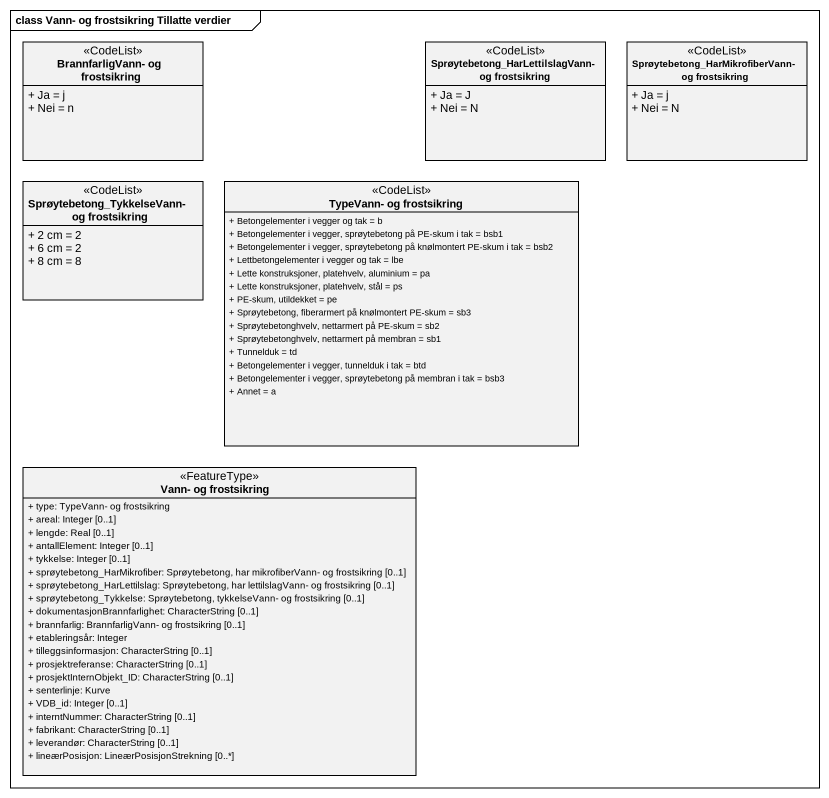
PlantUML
@startuml
mainframe class Vann- og frostsikring Tillatte verdier
hide circle
hide empty members
skinparam classAttributeIconSize 0
class "BrannfarligVann- og frostsikring" as BrannfarligVann_og <<CodeList>> {
  + Ja = j
  + Nei = n
}
class "Sprøytebetong_HarLettilslagVann- og frostsikring" as Sprøytebetong <<CodeList>> {
  + Ja = J
  + Nei = N
}
class "Sprøytebetong_HarMikrofiberVann- og frostsikring" as Sprøytebetong_2 <<CodeList>> {
  + Ja = j
  + Nei = N
}
class "Sprøytebetong_TykkelseVann- og frostsikring" as Sprøytebetong_TykkelseVann <<CodeList>> {
  + 2 cm = 2
  + 6 cm = 2
  + 8 cm = 8
}
class "TypeVann- og frostsikring" as TypeVann_og_frostsikring <<CodeList>> {
  + Betongelementer i vegger og tak = b
  + Betongelementer i vegger, sprøytebetong på PE-skum i tak = bsb1
  + Betongelementer i vegger, sprøytebetong på knølmontert PE-skum i tak = bsb2
  + Lettbetongelementer i vegger og tak = lbe
  + Lette konstruksjoner, platehvelv, aluminium = pa
  + Lette konstruksjoner, platehvelv, stål = ps
  + PE-skum, utildekket = pe
  + Sprøytebetong, fiberarmert på knølmontert PE-skum = sb3
  + Sprøytebetonghvelv, nettarmert på PE-skum = sb2
  + Sprøytebetonghvelv, nettarmert på membran = sb1
  + Tunnelduk = td
  + Betongelementer i vegger, tunnelduk i tak = btd
  + Betongelementer i vegger, sprøytebetong på membran i tak = bsb3
  + Annet = a
}
class "Vann- og frostsikring" as Vann_og_frostsikring <<FeatureType>> {
  + type: TypeVann- og frostsikring
  + areal: Integer [0..1]
  + lengde: Real [0..1]
  + antallElement: Integer [0..1]
  + tykkelse: Integer [0..1]
  + sprøytebetong_HarMikrofiber: Sprøytebetong, har mikrofiberVann- og frostsikring [0..1]
  + sprøytebetong_HarLettilslag: Sprøytebetong, har lettilslagVann- og frostsikring [0..1]
  + sprøytebetong_Tykkelse: Sprøytebetong, tykkelseVann- og frostsikring [0..1]
  + dokumentasjonBrannfarlighet: CharacterString [0..1]
  + brannfarlig: BrannfarligVann- og frostsikring [0..1]
  + etableringsår: Integer
  + tilleggsinformasjon: CharacterString [0..1]
  + prosjektreferanse: CharacterString [0..1]
  + prosjektInternObjekt_ID: CharacterString [0..1]
  + senterlinje: Kurve
  + VDB_id: Integer [0..1]
  + interntNummer: CharacterString [0..1]
  + fabrikant: CharacterString [0..1]
  + leverandør: CharacterString [0..1]
  + lineærPosisjon: LineærPosisjonStrekning [0..*]
}
@enduml
